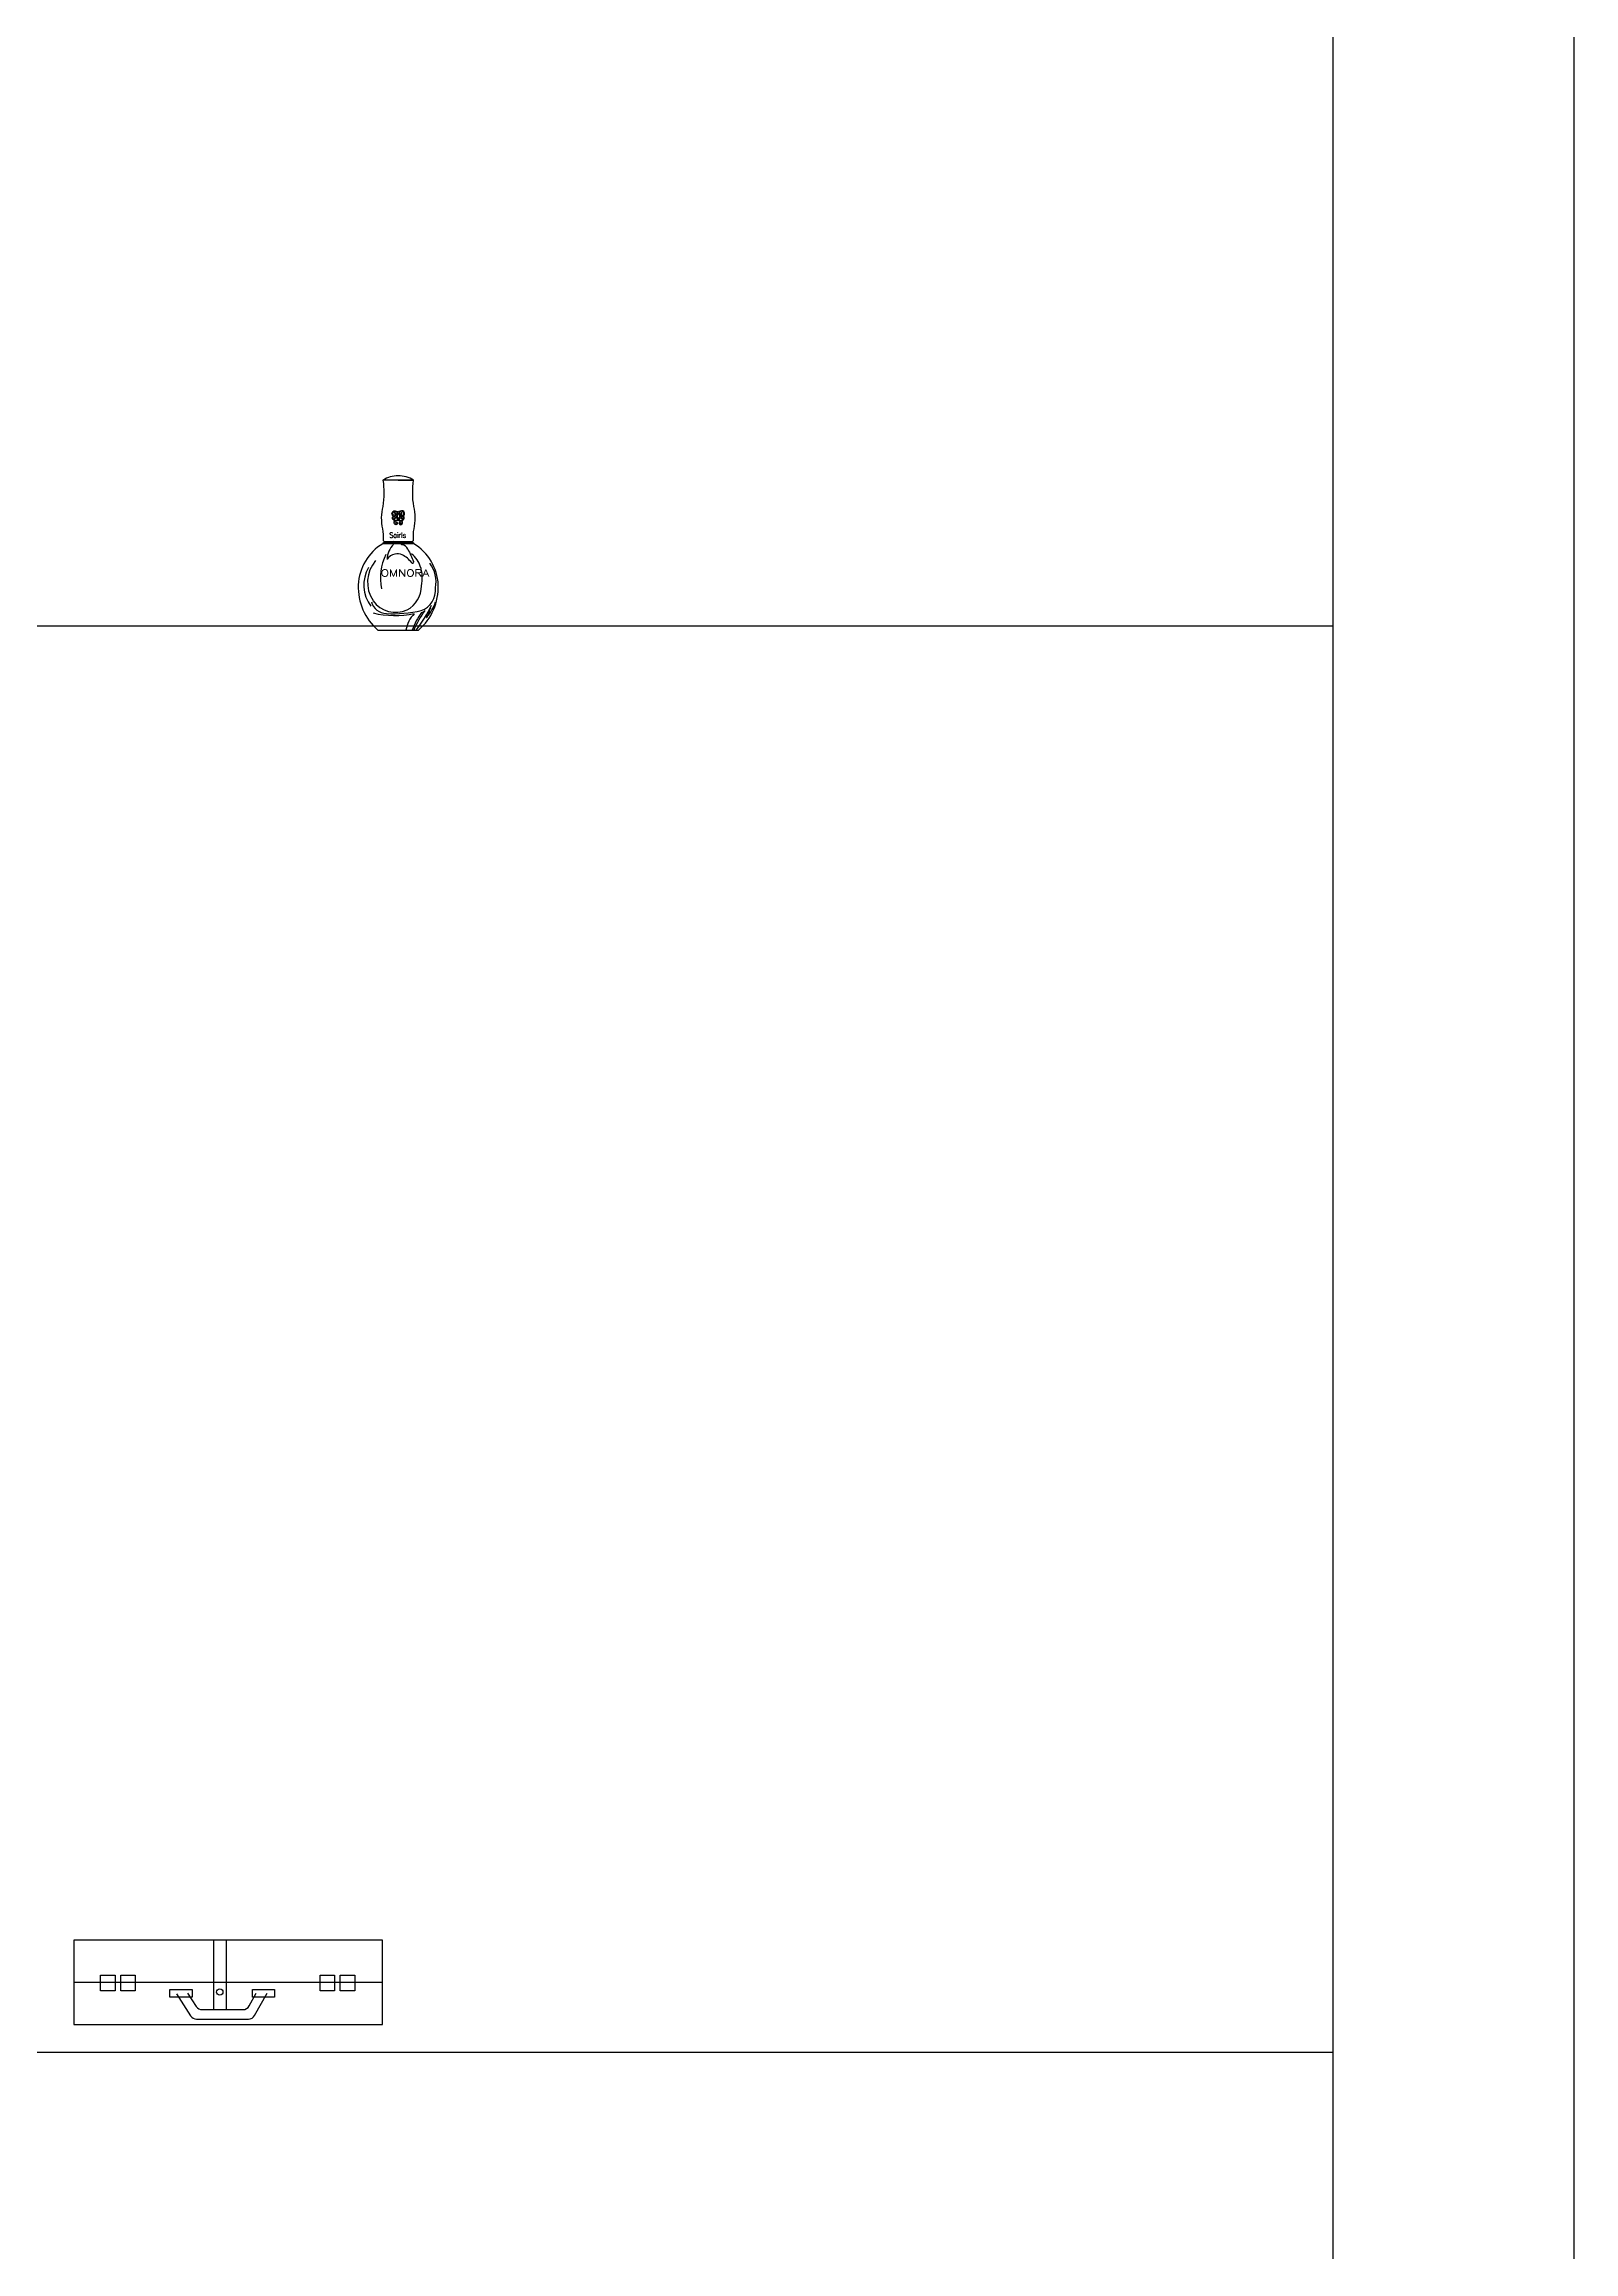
# Model space of a CAD drawing. Header units: inches. Extents: x 8.4 to 50.9, y 14.4 to 39.2.
# Drawn here: x 27.232 to 29.372, y 27.29 to 30.379 of the extents above; entities that cross this region are included whole.
import ezdxf

# ---------------------------------------------------------------- set-up
doc = ezdxf.new("R2010")
doc.units = ezdxf.units.IN
doc.header["$MEASUREMENT"] = 0
for name, color, linetype in [('02', 2, 'Continuous'), ('1', 1, 'Continuous'), ('kadrbm', 4, 'Continuous')]:
    doc.layers.add(name, color=color, linetype=linetype)
doc.styles.add('DIM', font='txt_____.ttf')

# ---------------------------------------------------------------- blocks, each defined once
blk = doc.blocks.new('kadrbm')
at = {"layer": 'kadrbm', "color": 4}
blk.add_lwpolyline([(0, 0), (0, 24.7972), (21, 24.7972), (21, 0), (0, 0)], close=True, dxfattribs=at)
blk.add_lwpolyline([(20.6631, 0.3257), (20.6631, 24.4603), (0.3369, 24.4603), (0.3369, 0.3257), (20.6631, 0.3257)], dxfattribs=at)

msp = doc.modelspace()

# ---------------------------------------------------------------- linework, layer by layer
at = {"layer": '02'}
for p, q in [((27.727, 29.7692), (27.7055, 29.7692)), ((27.727, 29.6802), (27.7055, 29.6802)), ((27.7058, 29.6814), (27.727, 29.6814)), ((27.727, 29.6814), (27.7483, 29.6814)), ((27.7486, 29.6802), (27.727, 29.6802)), ((27.6986, 29.5593), (27.727, 29.5593)), ((27.727, 29.5593), (27.7555, 29.5593)), ((27.4685, 27.7258), (27.4685, 27.6288)), ((27.4861, 27.7258), (27.4861, 27.6288)), ((27.2729, 27.667), (27.7051, 27.667)), ((27.4165, 27.6508), (27.4364, 27.6201)), ((27.4323, 27.6517), (27.4443, 27.6333)), ((27.5185, 27.6339), (27.5284, 27.6517)), ((27.526, 27.6207), (27.5434, 27.6517)), ((27.4527, 27.6288), (27.5097, 27.6288)), ((27.4448, 27.6156), (27.5173, 27.6156))]:
    msp.add_line(p, q, dxfattribs=at)
for points in [[(27.7463, 29.6834, -0.002339), (27.7463, 29.6835, 0.43721), (27.7483, 29.6856, -0.065213), (27.7491, 29.7009, 0.112338), (27.7488, 29.7325, -0.081758), (27.7485, 29.7692), (27.727, 29.7692), (27.7485, 29.7692, 0.138295), (27.727, 29.7753, 0.138295), (27.7055, 29.7692, -0.081758), (27.7052, 29.7325, 0.112338), (27.7049, 29.7009, -0.065213), (27.7057, 29.6856, 0.43721), (27.7077, 29.6835), (27.727, 29.6835), (27.7463, 29.6835)], [(27.727, 29.7131, -0.214322), (27.723, 29.712, 0.551869), (27.7232, 29.7078, 0.46197), (27.7252, 29.7087, 0.644972), (27.7243, 29.7097, -0.847458), (27.724, 29.7104, -0.633417), (27.726, 29.7085, -0.462323), (27.7228, 29.707, -0.491782), (27.7221, 29.7122, -0.164088), (27.7195, 29.7142, -0.484233), (27.7205, 29.7192, -0.447484), (27.7185, 29.7236, -0.468849), (27.7242, 29.7259, -0.107997), (27.727, 29.7242)], [(27.7219, 29.7231, -0.662919), (27.7223, 29.7201, -0.672243), (27.7193, 29.7233, -0.479512), (27.7239, 29.7252, -0.11036), (27.7265, 29.7236, -0.11036)], [(27.7221, 29.7239, -0.672949), (27.7226, 29.7193, -0.057616), (27.7219, 29.7191, -0.057616)], [(27.7221, 29.7239, -0.672949), (27.7226, 29.7193, -0.057616), (27.7219, 29.7191, -0.057616)], [(27.7265, 29.7236, 0.369464), (27.7264, 29.7137, 0.369464)], [(27.727, 29.7231, 0.363304), (27.727, 29.7143, 0.363304)], [(27.727, 29.7131, 0.214322), (27.731, 29.712, -0.551869), (27.7308, 29.7078, -0.46197), (27.7288, 29.7087, -0.644972), (27.7298, 29.7097, 0.847458), (27.73, 29.7104, 0.633417), (27.7281, 29.7085, 0.462323), (27.7312, 29.707, 0.491782), (27.732, 29.7122, 0.164088), (27.7345, 29.7142, 0.484233), (27.7336, 29.7192, 0.447484), (27.7355, 29.7236, 0.468849), (27.7298, 29.7259, 0.107997), (27.727, 29.7242)], [(27.727, 29.7231, -0.363304), (27.727, 29.7143, -0.363304)], [(27.7321, 29.7231, 0.662919), (27.7317, 29.7201, 0.672243), (27.7348, 29.7233, 0.479512), (27.7301, 29.7252, 0.11036), (27.7276, 29.7236, 0.11036)], [(27.7276, 29.7236, -0.369464), (27.7276, 29.7137, -0.369464)], [(27.7319, 29.7239, 0.672949), (27.7314, 29.7193, 0.057616), (27.7321, 29.7191, 0.057616)], [(27.7319, 29.7239, 0.672949), (27.7314, 29.7193, 0.057616), (27.7321, 29.7191, 0.057616)], [(27.7264, 29.7137, -0.449387), (27.7202, 29.7147, -0.386968), (27.7202, 29.718, -0.604291), (27.7225, 29.7174, -0.294475), (27.7215, 29.7155)], [(27.7226, 29.7193, -0.055452), (27.7219, 29.7191, -0.055452)], [(27.7219, 29.7191, -0.265031), (27.7233, 29.7175, -0.299691), (27.7219, 29.7148)], [(27.7219, 29.7191, -0.265031), (27.7233, 29.7175, -0.299691), (27.7219, 29.7148)], [(27.7276, 29.7137, 0.449387), (27.7339, 29.7147, 0.386968), (27.7339, 29.718, 0.604291), (27.7315, 29.7174, 0.294475), (27.7325, 29.7155)], [(27.7321, 29.7191, 0.265031), (27.7307, 29.7175, 0.299691), (27.7321, 29.7148)], [(27.7321, 29.7191, 0.265031), (27.7307, 29.7175, 0.299691), (27.7321, 29.7148)], [(27.7314, 29.7193, 0.055452), (27.7321, 29.7191, 0.055452)]]:
    msp.add_lwpolyline(points, format="xyb", dxfattribs=at)
for points in [[(27.2729, 27.6082), (27.7051, 27.6082), (27.7051, 27.7258), (27.2729, 27.7258)], [(27.3106, 27.6772), (27.3309, 27.6772), (27.3309, 27.6552), (27.3106, 27.6552)], [(27.3389, 27.6772), (27.3591, 27.6772), (27.3591, 27.6552), (27.3389, 27.6552)], [(27.4076, 27.657), (27.4385, 27.657), (27.4385, 27.6464), (27.4076, 27.6464)], [(27.5232, 27.657), (27.554, 27.657), (27.554, 27.6464), (27.5232, 27.6464)], [(27.6175, 27.6772), (27.6378, 27.6772), (27.6378, 27.6552), (27.6175, 27.6552)], [(27.6457, 27.6772), (27.666, 27.6772), (27.666, 27.6552), (27.6457, 27.6552)]]:
    msp.add_lwpolyline(points, close=True, dxfattribs=at)
msp.add_circle((27.4773, 27.6534), 0.00441, dxfattribs=at)
for centre, radius, start, end in [((27.7221, 29.7235), 0.000404, 78.3042, 250.1236), ((27.732, 29.7235), 0.000404, 289.8764, 101.6958), ((27.7218, 29.7151), 0.000406, 125.827, 292.3269), ((27.7323, 29.7151), 0.000406, 247.6731, 54.173), ((27.7418, 29.6195), 0.0708, 120.9003, 177.501), ((27.7753, 29.6323), 0.0734, 153.4467, 191.835), ((27.7068, 29.6805), 0.00134, 138.2438, 193.6282), ((27.7057, 29.6834), 0.002, 271.3328, 0.5361), ((27.7425, 29.6575), 0.0311, 135.4753, 178.5359), ((27.7261, 29.6482), 0.0179, 102.6924, 145.3498), ((27.7225, 29.6814), 0.003, 127.9371, 221.8942), ((27.7259, 29.6472), 0.0188, 69.0022, 101.4794), ((27.7319, 29.6794), 0.000632, 94.3537, 265.6463), ((27.7309, 29.6822), 0.00237, 293.027, 28.0593), ((27.7308, 29.6682), 0.0106, 24.3153, 84.2955), ((27.7125, 29.6278), 0.0421, 37.8138, 61.3868), ((29.7987, 30.5996), 2.2573, 204.2477, 204.729), ((27.7227, 29.6365), 0.0372, 17.1073, 52.3342), ((27.7483, 29.6834), 0.002, 180, 268.6672), ((27.7473, 29.6805), 0.00134, 346.3718, 41.7562), ((27.7122, 29.6195), 0.0708, 2.499, 59.0997), ((27.7286, 29.6224), 0.0498, 150.7551, 216.4387), ((27.7304, 29.6262), 0.0464, 139.0274, 213.6349), ((27.7471, 29.6544), 0.00157, 211.9841, 35.3467), ((27.7097, 29.6323), 0.0509, 347.3546, 18.8977), ((27.7369, 29.6271), 0.0429, 348.1828, 37.1613), ((27.7504, 29.6194), 0.0794, 177.7128, 229.2256), ((27.7111, 29.6048), 0.0224, 194.9711, 268.0989), ((27.7235, 29.623), 0.0389, 215.3936, 294.0017), ((27.7212, 29.6211), 0.0382, 298.2309, 0), ((27.7036, 29.6194), 0.0794, 310.7744, 2.2872), ((27.7493, 29.6147), 0.0298, 289.4325, 7.0006), ((27.7115, 29.6222), 0.0715, 321.0769, 340.7832), ((27.7227, 29.7143), 0.1346, 256.6873, 281.4412), ((27.7187, 29.7686), 0.1864, 267.4432, 282.5634), ((27.7803, 29.5519), 0.0433, 135.4391, 170.1561), ((27.8436, 29.5239), 0.1034, 144.433, 159.9704), ((27.8722, 29.508), 0.1336, 143.8577, 157.4447), ((27.6264, 29.6606), 0.1613, 321.0807, 335.7174), ((27.7576, 29.5929), 0.00907, 282.0229, 318.2134), ((27.7155, 29.6082), 0.0595, 328.6929, 346.4417), ((27.7668, 29.5775), 0.00043, 197.7779, 339.3384), ((27.4448, 27.6256), 0.01, 213.054, 270), ((27.4527, 27.6388), 0.01, 213.054, 270), ((27.5097, 27.6388), 0.01, 270, 330.68), ((27.5173, 27.6256), 0.01, 270, 330.68)]:
    msp.add_arc(centre, radius, start, end, dxfattribs=at)
at = {"layer": '1'}
for p, q in [((8.7087, 29.5655), (29.0349, 29.5655)), ((8.7087, 27.5691), (29.0349, 27.5691))]:
    msp.add_line(p, q, dxfattribs=at)

# ---------------------------------------------------------------- block references
at = {"layer": 'kadrbm'}
msp.add_blockref('kadrbm', (8.3718, 14.4249), dxfattribs=at)

# ---------------------------------------------------------------- texts
at = {"layer": '02', "style": 'DIM'}
for s, height, width, p in [('Sairls', 0.00726, 0.75, (27.7146, 29.6885)), ('OMNORA', 0.00979, 1.25, (27.7025, 29.6343))]:
    msp.add_text(s, height=height, dxfattribs=dict(at, width=width)).set_placement(p)

doc.saveas('drawing.dxf')
